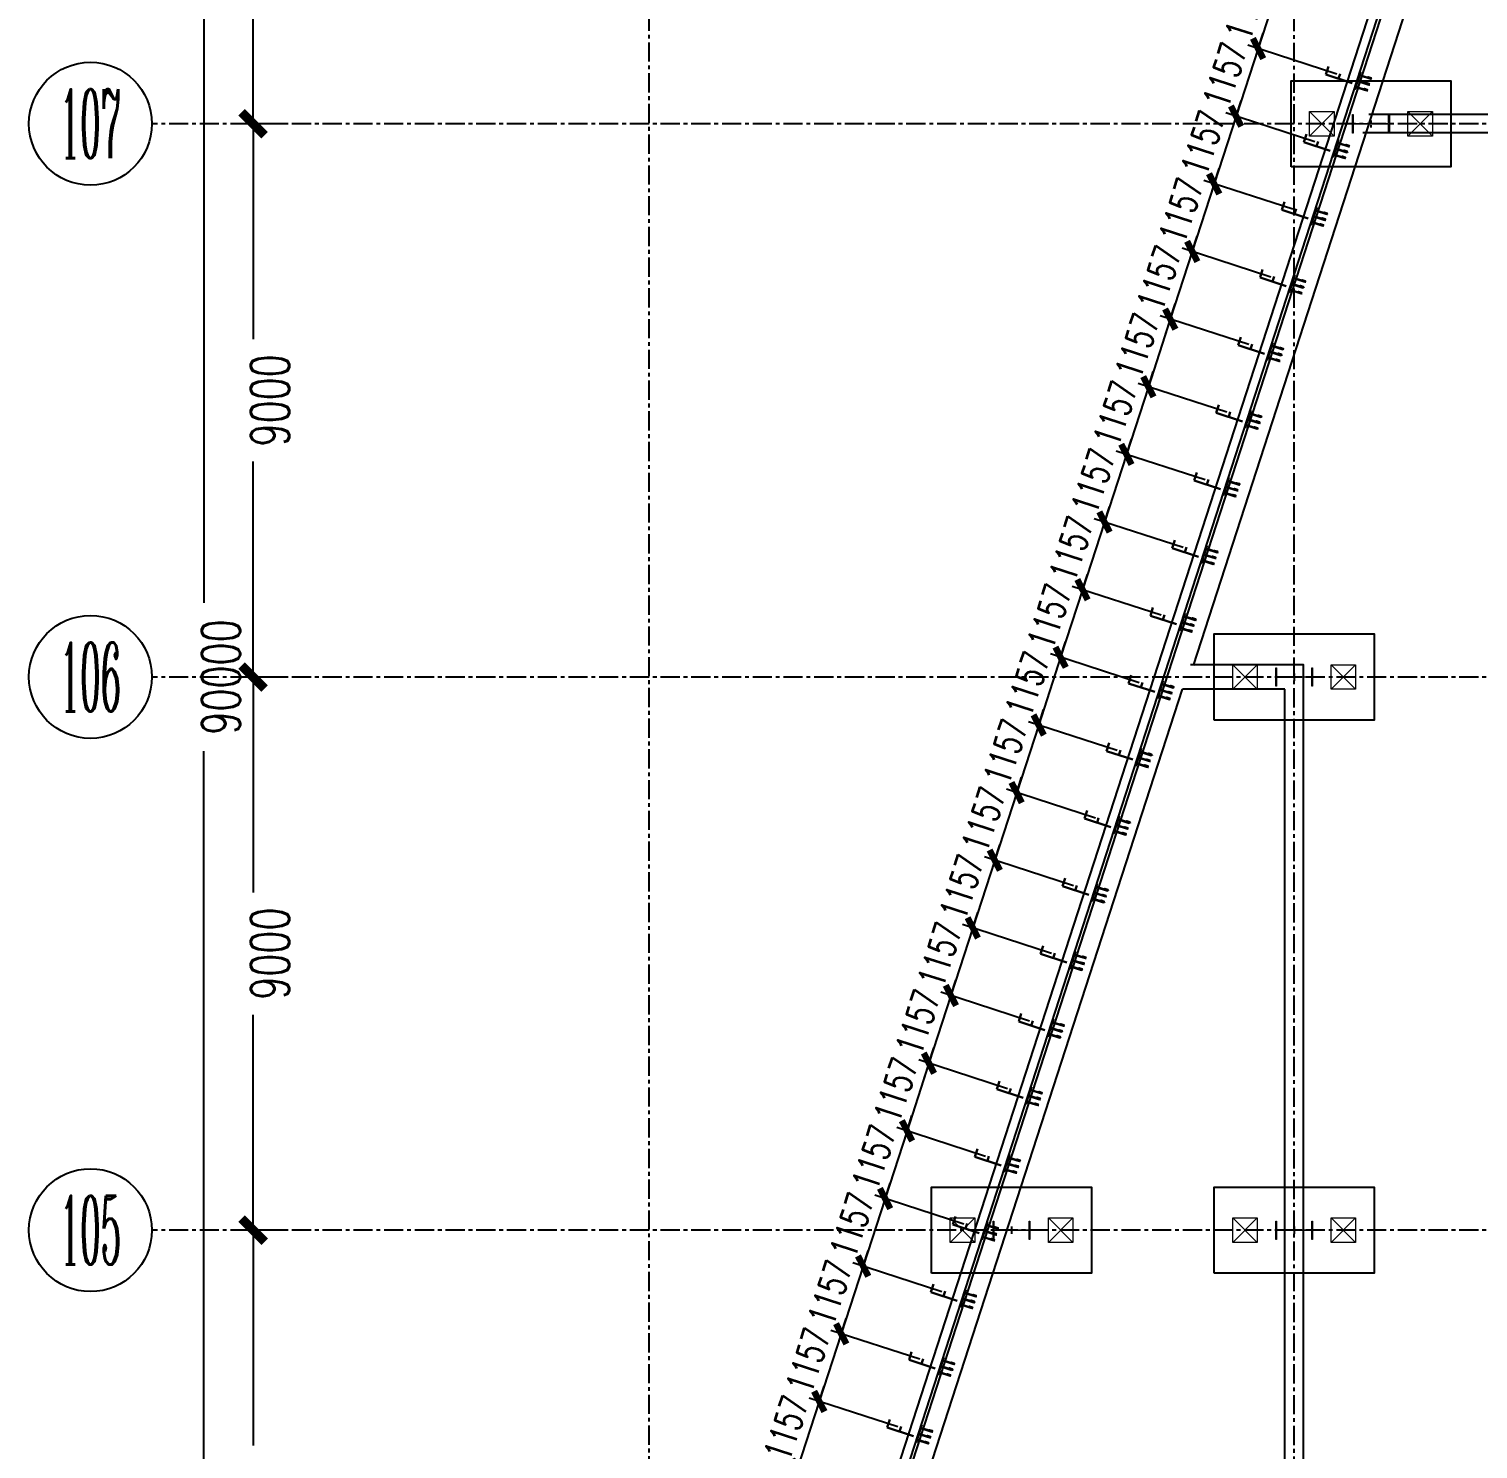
# Model space of a CAD drawing. Extents: x 782294 to 1727252, y -631030 to 17645.
# Drawn here: x 999505 to 1023090, y -213490 to -190389 of the extents above; entities that cross this region are included whole.
import ezdxf
from ezdxf.enums import TextEntityAlignment as Align

# ---------------------------------------------------------------- set-up
doc = ezdxf.new("R2010")
doc.units = 0
doc.linetypes.add('CENTER', pattern=[2, 1.25, -0.25, 0.25, -0.25])
doc.layers.get('Defpoints').update_dxf_attribs({"color": 210})
for name, color, linetype in [('!ZN1-填充-8', 8, 'Continuous'), ('!ZN3-铝板幕墙-3', 3, 'Continuous'), ('2钢材断面', 2, 'Continuous'), ('30预埋件', 30, 'Continuous'), ('3符号', 3, 'Continuous'), ('40钢材投影', 40, 'Continuous'), ('ALT_CEN-0-30', 1, 'CENTER'), ('DIM', 173, 'Continuous'), ('DOTE', 1, 'CENTER'), ('S-BKL', 4, 'Continuous'), ('S-DOTE1', 140, 'CENTER'), ('S-HATCH1-W', 252, 'Continuous'), ('结构轮廓线', 1, 'Continuous')]:
    doc.layers.add(name, color=color, linetype=linetype)
doc.layers.add('S-col', color=2, linetype='Continuous', lineweight=0)
doc.layers.add('S-zhuang', color=1, linetype='Continuous', lineweight=0)
doc.styles.add('_TCH_AXIS', font='COMPLEX', dxfattribs={"bigfont": 'GBCBIG'})
doc.styles.add('DHTEXT-1', font='romans.shx', dxfattribs={"width": 0.7, "bigfont": 'chinese.shx'})
doc.dimstyles.new('ZN175', dxfattribs={"dimscale": 175, "dimtxt": 2.5, "dimasz": 1.5, "dimexe": 1, "dimexo": 2, "dimgap": 0.9, "dimtad": 1, "dimdec": 0, "dimdsep": 46, "dimtxsty": 'DHTEXT-1', "dimblk": 'ARCHTICK', "dimcen": 2.5, "dimclrd": 173, "dimclre": 173, "dimclrt": 7, "dimazin": 2, "dimtfac": 1, "dimtdec": 0, "dimtix": 1, "dimtmove": 2, "dimatfit": 3, "dimfxl": 0, "dimtolj": 1, "dimtzin": 0, "dimarcsym": 0})
doc.dimstyles.new('ZN250', dxfattribs={"dimscale": 250, "dimtxt": 2.5, "dimasz": 1.5, "dimexe": 1, "dimexo": 2, "dimgap": 0.9, "dimtad": 1, "dimdec": 0, "dimdsep": 46, "dimtxsty": 'DHTEXT-1', "dimblk": 'ARCHTICK', "dimcen": 2.5, "dimclrd": 173, "dimclre": 173, "dimclrt": 7, "dimazin": 2, "dimtfac": 1, "dimtdec": 0, "dimtix": 1, "dimtmove": 2, "dimatfit": 3, "dimfxl": 0, "dimarcsym": 0})

# ---------------------------------------------------------------- blocks, each defined once
blk = doc.blocks.new('_ArchTick')
at = {"color": 0, "linetype": 'ByBlock', "const_width": 0.4}
blk.add_lwpolyline([(-0.5, -0.5), (0.5, 0.5)], dxfattribs=at)
blk = doc.blocks.new('*D1343')
at = {"layer": 'Defpoints', "color": 0, "ltscale": 2500, "transparency": 16777216}
for p in [(-5386, 36000), (-6444, 27000), (-5386, 27000)]:
    blk.add_point(p, dxfattribs=at)
at = {"layer": 'DIM', "color": 173, "linetype": 'ByBlock', "lineweight": -2, "ltscale": 2500, "transparency": 16777216}
for p, q in [((-5886, 36000), (-6694, 36000)), ((-6444, 36000), (-6444, 32496)), ((-6444, 27000), (-6444, 30504)), ((-5886, 27000), (-6694, 27000))]:
    blk.add_line(p, q, dxfattribs=at)
at = {"layer": 'DIM', "color": 173, "lineweight": -2, "ltscale": 2500, "transparency": 16777216, "xscale": 375, "yscale": 375, "zscale": 375}
for p, rotation in [((-6444, 36000), 90), ((-6444, 27000), 270)]:
    blk.add_blockref('_ArchTick', p, dxfattribs=dict(at, rotation=rotation))
at = {"layer": 'DIM', "color": 7, "ltscale": 2500, "transparency": 16777216, "insert": (-6169, 31500), "char_height": 625, "attachment_point": 5, "rotation": 90, "style": 'DHTEXT-1'}
blk.add_mtext('9000', dxfattribs=at)
blk = doc.blocks.new('*D1344')
at = {"layer": 'Defpoints', "color": 0, "ltscale": 2500, "transparency": 16777216}
for p in [(-5386, 45000), (-6444, 36000), (-5386, 36000)]:
    blk.add_point(p, dxfattribs=at)
at = {"layer": 'DIM', "color": 173, "linetype": 'ByBlock', "lineweight": -2, "ltscale": 2500, "transparency": 16777216}
for p, q in [((-5886, 45000), (-6694, 45000)), ((-6444, 45000), (-6444, 41496)), ((-6444, 36000), (-6444, 39504)), ((-5886, 36000), (-6694, 36000))]:
    blk.add_line(p, q, dxfattribs=at)
at = {"layer": 'DIM', "color": 173, "lineweight": -2, "ltscale": 2500, "transparency": 16777216, "xscale": 375, "yscale": 375, "zscale": 375}
for p, rotation in [((-6444, 45000), 90), ((-6444, 36000), 270)]:
    blk.add_blockref('_ArchTick', p, dxfattribs=dict(at, rotation=rotation))
at = {"layer": 'DIM', "color": 7, "ltscale": 2500, "transparency": 16777216, "insert": (-6169, 40500), "char_height": 625, "attachment_point": 5, "rotation": 90, "style": 'DHTEXT-1'}
blk.add_mtext('9000', dxfattribs=at)
blk = doc.blocks.new('*D1345')
at = {"layer": 'Defpoints', "color": 0, "ltscale": 2500, "transparency": 16777216}
for p in [(-5386, 54000), (-6444, 45000), (-5386, 45000)]:
    blk.add_point(p, dxfattribs=at)
at = {"layer": 'DIM', "color": 173, "linetype": 'ByBlock', "lineweight": -2, "ltscale": 2500, "transparency": 16777216}
for p, q in [((-5886, 54000), (-6694, 54000)), ((-6444, 54000), (-6444, 50496)), ((-6444, 45000), (-6444, 48504)), ((-5886, 45000), (-6694, 45000))]:
    blk.add_line(p, q, dxfattribs=at)
at = {"layer": 'DIM', "color": 173, "lineweight": -2, "ltscale": 2500, "transparency": 16777216, "xscale": 375, "yscale": 375, "zscale": 375}
for p, rotation in [((-6444, 54000), 90), ((-6444, 45000), 270)]:
    blk.add_blockref('_ArchTick', p, dxfattribs=dict(at, rotation=rotation))
at = {"layer": 'DIM', "color": 7, "ltscale": 2500, "transparency": 16777216, "insert": (-6169, 49500), "char_height": 625, "attachment_point": 5, "rotation": 90, "style": 'DHTEXT-1'}
blk.add_mtext('9000', dxfattribs=at)
blk = doc.blocks.new('*D1346')
at = {"layer": 'Defpoints', "color": 0, "ltscale": 2500, "transparency": 16777216}
for p in [(-5386, 63000), (-6444, 54000), (-5386, 54000)]:
    blk.add_point(p, dxfattribs=at)
at = {"layer": 'DIM', "color": 173, "linetype": 'ByBlock', "lineweight": -2, "ltscale": 2500, "transparency": 16777216}
for p, q in [((-5886, 63000), (-6694, 63000)), ((-6444, 63000), (-6444, 59496)), ((-6444, 54000), (-6444, 57504)), ((-5886, 54000), (-6694, 54000))]:
    blk.add_line(p, q, dxfattribs=at)
at = {"layer": 'DIM', "color": 173, "lineweight": -2, "ltscale": 2500, "transparency": 16777216, "xscale": 375, "yscale": 375, "zscale": 375}
for p, rotation in [((-6444, 63000), 90), ((-6444, 54000), 270)]:
    blk.add_blockref('_ArchTick', p, dxfattribs=dict(at, rotation=rotation))
at = {"layer": 'DIM', "color": 7, "ltscale": 2500, "transparency": 16777216, "insert": (-6169, 58500), "char_height": 625, "attachment_point": 5, "rotation": 90, "style": 'DHTEXT-1'}
blk.add_mtext('9000', dxfattribs=at)
blk = doc.blocks.new('*D1371')
at = {"layer": 'Defpoints', "color": 0, "ltscale": 2500, "transparency": 16777216}
for p in [(-5486, 90000), (-7244, 0), (-5486, 0)]:
    blk.add_point(p, dxfattribs=at)
at = {"layer": 'DIM', "color": 173, "linetype": 'ByBlock', "lineweight": -2, "ltscale": 2500, "transparency": 16777216}
for p, q in [((-5986, 90000), (-7494, 90000)), ((-7244, 90000), (-7244, 46204)), ((-7244, 0), (-7244, 43796)), ((-5986, 0), (-7494, 0))]:
    blk.add_line(p, q, dxfattribs=at)
at = {"layer": 'DIM', "color": 173, "lineweight": -2, "ltscale": 2500, "transparency": 16777216, "xscale": 375, "yscale": 375, "zscale": 375}
for p, rotation in [((-7244, 90000), 90), ((-7244, 0), 270)]:
    blk.add_blockref('_ArchTick', p, dxfattribs=dict(at, rotation=rotation))
at = {"layer": 'DIM', "color": 7, "ltscale": 2500, "transparency": 16777216, "insert": (-6969, 45000), "char_height": 625, "attachment_point": 5, "rotation": 90, "style": 'DHTEXT-1'}
blk.add_mtext('90000', dxfattribs=at)
blk = doc.blocks.new('卓越-轴号')
blk.add_circle((0, 0), 4)
at = {"color": 0, "style": '_TCH_AXIS', "width": 1.041667, "flags": 8}
blk.add_attdef('A', text='', height=4.48, dxfattribs=at).set_placement((-2, -2.24), (2, -2.24), align=Align.FIT)
blk = doc.blocks.new('234')
at = {"layer": '!ZN1-填充-8'}
h = blk.add_hatch(color=252, dxfattribs=at)
h.dxf.hatch_style = 1
h.paths.add_polyline_path([(-105, -10), (-113, -10), (-105, -18)])
h = blk.add_hatch(color=252, dxfattribs=at)
h.dxf.hatch_style = 1
h.paths.add_polyline_path([(-95, -18), (-105, -18), (-105, -10), (-95, -10)])
h = blk.add_hatch(color=252, dxfattribs=at)
h.dxf.hatch_style = 1
h.paths.add_polyline_path([(-95, -10), (-87, -10), (-95, -18)])
h = blk.add_hatch(color=252, dxfattribs=at)
h.dxf.hatch_style = 1
h.paths.add_polyline_path([(-5, -10), (-13, -10), (-5, -18)])
h = blk.add_hatch(color=252, dxfattribs=at)
h.dxf.hatch_style = 1
h.paths.add_polyline_path([(5, -18), (-5, -18), (-5, -10), (5, -10)])
h = blk.add_hatch(color=252, dxfattribs=at)
h.dxf.hatch_style = 1
h.paths.add_polyline_path([(5, -10), (13, -10), (5, -18)])
h = blk.add_hatch(color=252, dxfattribs=at)
h.dxf.hatch_style = 1
h.paths.add_polyline_path([(95, -10), (87, -10), (95, -18)])
h = blk.add_hatch(color=252, dxfattribs=at)
h.dxf.hatch_style = 1
h.paths.add_polyline_path([(105, -18), (95, -18), (95, -10), (105, -10)])
h = blk.add_hatch(color=252, dxfattribs=at)
h.dxf.hatch_style = 1
h.paths.add_polyline_path([(105, -10), (113, -10), (105, -18)])
at = {"layer": '2钢材断面'}
for p, q in [((-150, 0), (-150, -10)), ((150, 0), (-150, 0)), ((150, 0), (150, -10)), ((-94, -10), (-150, -10)), ((0, -10), (-94, -10)), ((106, -10), (0, -10)), ((150, -10), (106, -10))]:
    blk.add_line(p, q, dxfattribs=at)
at = {"layer": '40钢材投影'}
for p, q in [((-105, -18), (-113, -10)), ((-105, -10), (-105, -200)), ((-95, -200), (-105, -200)), ((-95, -10), (-95, -200)), ((-95, -18), (-87, -10)), ((-5, -18), (-13, -10)), ((-5, -10), (-5, -200)), ((5, -200), (-5, -200)), ((5, -10), (5, -200)), ((5, -18), (13, -10)), ((95, -18), (87, -10)), ((95, -10), (95, -200)), ((105, -200), (95, -200)), ((105, -10), (105, -200)), ((105, -18), (113, -10))]:
    blk.add_line(p, q, dxfattribs=at)
for points in [[(-95, -172), (-95, -150), (-85, -150), (-85, -200), (-95, -200), (-95, -184)], [(5, -172), (5, -150), (15, -150), (15, -200), (5, -200), (5, -184)], [(105, -172), (105, -150), (115, -150), (115, -200), (105, -200), (105, -184)]]:
    blk.add_lwpolyline(points, dxfattribs=at)
at = {"layer": 'ALT_CEN-0-30', "ltscale": 0.3}
for p, q in [((-100, 0), (-100, -215)), ((0, 0), (0, -215)), ((100, 0), (100, -215))]:
    blk.add_line(p, q, dxfattribs=at)
blk = doc.blocks.new('20250912155743')
at = {"layer": '40钢材投影', "color": 2, "ltscale": 500, "rotation": 72.02175323771911}
blk.add_blockref('234', (0, 0), dxfattribs=at)
at = {"layer": '30预埋件', "style": 'DHTEXT-1', "text_generation_flag": 6, "width": 0.55}
blk.add_attdef('B', (-95, -80), '', height=450, rotation=251.9335, dxfattribs=at)
blk = doc.blocks.new('20250913102435')
at = {"layer": '结构轮廓线', "ltscale": 500}
for p in [(11526, 54701), (11168, 53600), (10811, 52500), (10454, 51399), (10097, 50299), (9740, 49198), (9383, 48098), (9026, 46997), (8669, 45897), (8312, 44797), (7955, 43696), (7597, 42596), (7240, 41495), (6883, 40395), (6526, 39294), (6169, 38194), (5812, 37093), (5455, 35993), (5098, 34892), (4741, 33792), (4384, 32692)]:
    blk.add_blockref('20250912155743', p, dxfattribs=at).add_auto_attribs({'B': 'F'})
blk = doc.blocks.new('*D582')
at = {"layer": 'Defpoints', "color": 0, "ltscale": 1750, "transparency": 16777216}
for p in [(1021480, -190130), (1019510, -190707), (1021123, -191230)]:
    blk.add_point(p, dxfattribs=at)
at = {"layer": 'DIM', "color": 173, "linetype": 'ByBlock', "lineweight": -2, "ltscale": 1750, "transparency": 16777216}
for p, q in [((1019867, -189607), (1019948, -189357)), ((1019867, -189607), (1019510, -190707)), ((1021147, -190022), (1019700, -189552)), ((1020790, -191122), (1019343, -190653)), ((1019510, -190707), (1019428, -190957))]:
    blk.add_line(p, q, dxfattribs=at)
at = {"layer": 'DIM', "color": 173, "lineweight": -2, "ltscale": 1750, "transparency": 16777216, "xscale": 262.5, "yscale": 262.5, "zscale": 262.5}
for p, rotation in [((1019867, -189607), 252.0217532374742), ((1019510, -190707), 72.02175323747419)]:
    blk.add_blockref('_ArchTick', p, dxfattribs=dict(at, rotation=rotation))
at = {"layer": 'DIM', "color": 7, "ltscale": 1750, "transparency": 16777216, "insert": (1019330, -190041), "char_height": 437.5, "attachment_point": 5, "rotation": 72.0218, "style": 'DHTEXT-1'}
blk.add_mtext('\\A1;1157', dxfattribs=at)
blk = doc.blocks.new('*D583')
at = {"layer": 'Defpoints', "color": 0, "ltscale": 1750, "transparency": 16777216}
for p in [(1021123, -191230), (1019152, -191807), (1020766, -192331)]:
    blk.add_point(p, dxfattribs=at)
at = {"layer": 'DIM', "color": 173, "linetype": 'ByBlock', "lineweight": -2, "ltscale": 1750, "transparency": 16777216}
for p, q in [((1019510, -190707), (1019591, -190457)), ((1019510, -190707), (1019152, -191807)), ((1020790, -191122), (1019343, -190653)), ((1020433, -192223), (1018986, -191753)), ((1019152, -191807), (1019071, -192057))]:
    blk.add_line(p, q, dxfattribs=at)
at = {"layer": 'DIM', "color": 173, "lineweight": -2, "ltscale": 1750, "transparency": 16777216, "xscale": 262.5, "yscale": 262.5, "zscale": 262.5}
for p, rotation in [((1019510, -190707), 252.0217532374742), ((1019152, -191807), 72.02175323747419)]:
    blk.add_blockref('_ArchTick', p, dxfattribs=dict(at, rotation=rotation))
at = {"layer": 'DIM', "color": 7, "ltscale": 1750, "transparency": 16777216, "insert": (1018973, -191141), "char_height": 437.5, "attachment_point": 5, "rotation": 72.0218, "style": 'DHTEXT-1'}
blk.add_mtext('\\A1;1157', dxfattribs=at)
blk = doc.blocks.new('*D584')
at = {"layer": 'Defpoints', "color": 0, "ltscale": 1750, "transparency": 16777216}
for p in [(1020766, -192331), (1018795, -192908), (1020409, -193431)]:
    blk.add_point(p, dxfattribs=at)
at = {"layer": 'DIM', "color": 173, "linetype": 'ByBlock', "lineweight": -2, "ltscale": 1750, "transparency": 16777216}
for p, q in [((1019152, -191807), (1019233, -191558)), ((1019152, -191807), (1018795, -192908)), ((1020433, -192223), (1018986, -191753)), ((1020076, -193323), (1018629, -192854)), ((1018795, -192908), (1018714, -193158))]:
    blk.add_line(p, q, dxfattribs=at)
at = {"layer": 'DIM', "color": 173, "lineweight": -2, "ltscale": 1750, "transparency": 16777216, "xscale": 262.5, "yscale": 262.5, "zscale": 262.5}
for p, rotation in [((1019152, -191807), 252.0217532374742), ((1018795, -192908), 72.02175323747419)]:
    blk.add_blockref('_ArchTick', p, dxfattribs=dict(at, rotation=rotation))
at = {"layer": 'DIM', "color": 7, "ltscale": 1750, "transparency": 16777216, "insert": (1018616, -192242), "char_height": 437.5, "attachment_point": 5, "rotation": 72.0218, "style": 'DHTEXT-1'}
blk.add_mtext('\\A1;1157', dxfattribs=at)
blk = doc.blocks.new('*D585')
at = {"layer": 'Defpoints', "color": 0, "ltscale": 1750, "transparency": 16777216}
for p in [(1020409, -193431), (1018438, -194008), (1020052, -194532)]:
    blk.add_point(p, dxfattribs=at)
at = {"layer": 'DIM', "color": 173, "linetype": 'ByBlock', "lineweight": -2, "ltscale": 1750, "transparency": 16777216}
for p, q in [((1018795, -192908), (1018876, -192658)), ((1018795, -192908), (1018438, -194008)), ((1020076, -193323), (1018629, -192854)), ((1019719, -194424), (1018272, -193954)), ((1018438, -194008), (1018357, -194258))]:
    blk.add_line(p, q, dxfattribs=at)
at = {"layer": 'DIM', "color": 173, "lineweight": -2, "ltscale": 1750, "transparency": 16777216, "xscale": 262.5, "yscale": 262.5, "zscale": 262.5}
for p, rotation in [((1018795, -192908), 252.0217532374742), ((1018438, -194008), 72.02175323747419)]:
    blk.add_blockref('_ArchTick', p, dxfattribs=dict(at, rotation=rotation))
at = {"layer": 'DIM', "color": 7, "ltscale": 1750, "transparency": 16777216, "insert": (1018259, -193342), "char_height": 437.5, "attachment_point": 5, "rotation": 72.0218, "style": 'DHTEXT-1'}
blk.add_mtext('\\A1;1157', dxfattribs=at)
blk = doc.blocks.new('*D586')
at = {"layer": 'Defpoints', "color": 0, "ltscale": 1750, "transparency": 16777216}
for p in [(1020052, -194532), (1018081, -195109), (1019694, -195632)]:
    blk.add_point(p, dxfattribs=at)
at = {"layer": 'DIM', "color": 173, "linetype": 'ByBlock', "lineweight": -2, "ltscale": 1750, "transparency": 16777216}
for p, q in [((1018438, -194008), (1018519, -193759)), ((1018438, -194008), (1018081, -195109)), ((1019719, -194424), (1018272, -193954)), ((1019362, -195524), (1017915, -195055)), ((1018081, -195109), (1018000, -195358))]:
    blk.add_line(p, q, dxfattribs=at)
at = {"layer": 'DIM', "color": 173, "lineweight": -2, "ltscale": 1750, "transparency": 16777216, "xscale": 262.5, "yscale": 262.5, "zscale": 262.5}
for p, rotation in [((1018438, -194008), 252.0217532374742), ((1018081, -195109), 72.02175323747419)]:
    blk.add_blockref('_ArchTick', p, dxfattribs=dict(at, rotation=rotation))
at = {"layer": 'DIM', "color": 7, "ltscale": 1750, "transparency": 16777216, "insert": (1017902, -194442), "char_height": 437.5, "attachment_point": 5, "rotation": 72.0218, "style": 'DHTEXT-1'}
blk.add_mtext('\\A1;1157', dxfattribs=at)
blk = doc.blocks.new('*D587')
at = {"layer": 'Defpoints', "color": 0, "ltscale": 1750, "transparency": 16777216}
for p in [(1019694, -195632), (1017724, -196209), (1019337, -196733)]:
    blk.add_point(p, dxfattribs=at)
at = {"layer": 'DIM', "color": 173, "linetype": 'ByBlock', "lineweight": -2, "ltscale": 1750, "transparency": 16777216}
for p, q in [((1018081, -195109), (1018162, -194859)), ((1018081, -195109), (1017724, -196209)), ((1019362, -195524), (1017915, -195055)), ((1019004, -196625), (1017558, -196155)), ((1017724, -196209), (1017643, -196459))]:
    blk.add_line(p, q, dxfattribs=at)
at = {"layer": 'DIM', "color": 173, "lineweight": -2, "ltscale": 1750, "transparency": 16777216, "xscale": 262.5, "yscale": 262.5, "zscale": 262.5}
for p, rotation in [((1018081, -195109), 252.0217532374742), ((1017724, -196209), 72.02175323747419)]:
    blk.add_blockref('_ArchTick', p, dxfattribs=dict(at, rotation=rotation))
at = {"layer": 'DIM', "color": 7, "ltscale": 1750, "transparency": 16777216, "insert": (1017545, -195543), "char_height": 437.5, "attachment_point": 5, "rotation": 72.0218, "style": 'DHTEXT-1'}
blk.add_mtext('\\A1;1157', dxfattribs=at)
blk = doc.blocks.new('*D588')
at = {"layer": 'Defpoints', "color": 0, "ltscale": 1750, "transparency": 16777216}
for p in [(1019337, -196733), (1017367, -197310), (1018980, -197833)]:
    blk.add_point(p, dxfattribs=at)
at = {"layer": 'DIM', "color": 173, "linetype": 'ByBlock', "lineweight": -2, "ltscale": 1750, "transparency": 16777216}
for p, q in [((1017724, -196209), (1017805, -195960)), ((1017724, -196209), (1017367, -197310)), ((1019004, -196625), (1017558, -196155)), ((1018647, -197725), (1017200, -197256)), ((1017367, -197310), (1017286, -197559))]:
    blk.add_line(p, q, dxfattribs=at)
at = {"layer": 'DIM', "color": 173, "lineweight": -2, "ltscale": 1750, "transparency": 16777216, "xscale": 262.5, "yscale": 262.5, "zscale": 262.5}
for p, rotation in [((1017724, -196209), 252.0217532374742), ((1017367, -197310), 72.02175323747419)]:
    blk.add_blockref('_ArchTick', p, dxfattribs=dict(at, rotation=rotation))
at = {"layer": 'DIM', "color": 7, "ltscale": 1750, "transparency": 16777216, "insert": (1017188, -196643), "char_height": 437.5, "attachment_point": 5, "rotation": 72.0218, "style": 'DHTEXT-1'}
blk.add_mtext('\\A1;1157', dxfattribs=at)
blk = doc.blocks.new('*D589')
at = {"layer": 'Defpoints', "color": 0, "ltscale": 1750, "transparency": 16777216}
for p in [(1018980, -197833), (1017010, -198410), (1018623, -198934)]:
    blk.add_point(p, dxfattribs=at)
at = {"layer": 'DIM', "color": 173, "linetype": 'ByBlock', "lineweight": -2, "ltscale": 1750, "transparency": 16777216}
for p, q in [((1017367, -197310), (1017448, -197060)), ((1017367, -197310), (1017010, -198410)), ((1018647, -197725), (1017200, -197256)), ((1018290, -198826), (1016843, -198356)), ((1017010, -198410), (1016929, -198660))]:
    blk.add_line(p, q, dxfattribs=at)
at = {"layer": 'DIM', "color": 173, "lineweight": -2, "ltscale": 1750, "transparency": 16777216, "xscale": 262.5, "yscale": 262.5, "zscale": 262.5}
for p, rotation in [((1017367, -197310), 252.0217532374742), ((1017010, -198410), 72.02175323747419)]:
    blk.add_blockref('_ArchTick', p, dxfattribs=dict(at, rotation=rotation))
at = {"layer": 'DIM', "color": 7, "ltscale": 1750, "transparency": 16777216, "insert": (1016830, -197744), "char_height": 437.5, "attachment_point": 5, "rotation": 72.0218, "style": 'DHTEXT-1'}
blk.add_mtext('\\A1;1157', dxfattribs=at)
blk = doc.blocks.new('*D590')
at = {"layer": 'Defpoints', "color": 0, "ltscale": 1750, "transparency": 16777216}
for p in [(1018623, -198934), (1016653, -199511), (1018266, -200034)]:
    blk.add_point(p, dxfattribs=at)
at = {"layer": 'DIM', "color": 173, "linetype": 'ByBlock', "lineweight": -2, "ltscale": 1750, "transparency": 16777216}
for p, q in [((1017010, -198410), (1017091, -198161)), ((1017010, -198410), (1016653, -199511)), ((1018290, -198826), (1016843, -198356)), ((1017933, -199926), (1016486, -199457)), ((1016653, -199511), (1016572, -199760))]:
    blk.add_line(p, q, dxfattribs=at)
at = {"layer": 'DIM', "color": 173, "lineweight": -2, "ltscale": 1750, "transparency": 16777216, "xscale": 262.5, "yscale": 262.5, "zscale": 262.5}
for p, rotation in [((1017010, -198410), 252.0217532374742), ((1016653, -199511), 72.02175323747419)]:
    blk.add_blockref('_ArchTick', p, dxfattribs=dict(at, rotation=rotation))
at = {"layer": 'DIM', "color": 7, "ltscale": 1750, "transparency": 16777216, "insert": (1016473, -198844), "char_height": 437.5, "attachment_point": 5, "rotation": 72.0218, "style": 'DHTEXT-1'}
blk.add_mtext('\\A1;1157', dxfattribs=at)
blk = doc.blocks.new('*D591')
at = {"layer": 'Defpoints', "color": 0, "ltscale": 1750, "transparency": 16777216}
for p in [(1018266, -200034), (1016296, -200611), (1017909, -201135)]:
    blk.add_point(p, dxfattribs=at)
at = {"layer": 'DIM', "color": 173, "linetype": 'ByBlock', "lineweight": -2, "ltscale": 1750, "transparency": 16777216}
for p, q in [((1016653, -199511), (1016734, -199261)), ((1016653, -199511), (1016296, -200611)), ((1017933, -199926), (1016486, -199457)), ((1017576, -201027), (1016129, -200557)), ((1016296, -200611), (1016215, -200861))]:
    blk.add_line(p, q, dxfattribs=at)
at = {"layer": 'DIM', "color": 173, "lineweight": -2, "ltscale": 1750, "transparency": 16777216, "xscale": 262.5, "yscale": 262.5, "zscale": 262.5}
for p, rotation in [((1016653, -199511), 252.0217532374742), ((1016296, -200611), 72.02175323747419)]:
    blk.add_blockref('_ArchTick', p, dxfattribs=dict(at, rotation=rotation))
at = {"layer": 'DIM', "color": 7, "ltscale": 1750, "transparency": 16777216, "insert": (1016116, -199945), "char_height": 437.5, "attachment_point": 5, "rotation": 72.0218, "style": 'DHTEXT-1'}
blk.add_mtext('\\A1;1157', dxfattribs=at)
blk = doc.blocks.new('*D592')
at = {"layer": 'Defpoints', "color": 0, "ltscale": 1750, "transparency": 16777216}
for p in [(1017909, -201135), (1015939, -201712), (1017552, -202235)]:
    blk.add_point(p, dxfattribs=at)
at = {"layer": 'DIM', "color": 173, "linetype": 'ByBlock', "lineweight": -2, "ltscale": 1750, "transparency": 16777216}
for p, q in [((1016296, -200611), (1016377, -200361)), ((1016296, -200611), (1015939, -201712)), ((1017576, -201027), (1016129, -200557)), ((1017219, -202127), (1015772, -201658)), ((1015939, -201712), (1015858, -201961))]:
    blk.add_line(p, q, dxfattribs=at)
at = {"layer": 'DIM', "color": 173, "lineweight": -2, "ltscale": 1750, "transparency": 16777216, "xscale": 262.5, "yscale": 262.5, "zscale": 262.5}
for p, rotation in [((1016296, -200611), 252.0217532374742), ((1015939, -201712), 72.02175323747419)]:
    blk.add_blockref('_ArchTick', p, dxfattribs=dict(at, rotation=rotation))
at = {"layer": 'DIM', "color": 7, "ltscale": 1750, "transparency": 16777216, "insert": (1015759, -201045), "char_height": 437.5, "attachment_point": 5, "rotation": 72.0218, "style": 'DHTEXT-1'}
blk.add_mtext('\\A1;1157', dxfattribs=at)
blk = doc.blocks.new('*D593')
at = {"layer": 'Defpoints', "color": 0, "ltscale": 1750, "transparency": 16777216}
for p in [(1017552, -202235), (1015581, -202812), (1017195, -203336)]:
    blk.add_point(p, dxfattribs=at)
at = {"layer": 'DIM', "color": 173, "linetype": 'ByBlock', "lineweight": -2, "ltscale": 1750, "transparency": 16777216}
for p, q in [((1015939, -201712), (1016020, -201462)), ((1015939, -201712), (1015581, -202812)), ((1017219, -202127), (1015772, -201658)), ((1016862, -203228), (1015415, -202758)), ((1015581, -202812), (1015500, -203062))]:
    blk.add_line(p, q, dxfattribs=at)
at = {"layer": 'DIM', "color": 173, "lineweight": -2, "ltscale": 1750, "transparency": 16777216, "xscale": 262.5, "yscale": 262.5, "zscale": 262.5}
for p, rotation in [((1015939, -201712), 252.0217532374742), ((1015581, -202812), 72.02175323747419)]:
    blk.add_blockref('_ArchTick', p, dxfattribs=dict(at, rotation=rotation))
at = {"layer": 'DIM', "color": 7, "ltscale": 1750, "transparency": 16777216, "insert": (1015402, -202146), "char_height": 437.5, "attachment_point": 5, "rotation": 72.0218, "style": 'DHTEXT-1'}
blk.add_mtext('\\A1;1157', dxfattribs=at)
blk = doc.blocks.new('*D594')
at = {"layer": 'Defpoints', "color": 0, "ltscale": 1750, "transparency": 16777216}
for p in [(1017195, -203336), (1015224, -203912), (1016838, -204436)]:
    blk.add_point(p, dxfattribs=at)
at = {"layer": 'DIM', "color": 173, "linetype": 'ByBlock', "lineweight": -2, "ltscale": 1750, "transparency": 16777216}
for p, q in [((1015581, -202812), (1015662, -202562)), ((1015581, -202812), (1015224, -203912)), ((1016862, -203228), (1015415, -202758)), ((1016505, -204328), (1015058, -203858)), ((1015224, -203912), (1015143, -204162))]:
    blk.add_line(p, q, dxfattribs=at)
at = {"layer": 'DIM', "color": 173, "lineweight": -2, "ltscale": 1750, "transparency": 16777216, "xscale": 262.5, "yscale": 262.5, "zscale": 262.5}
for p, rotation in [((1015581, -202812), 252.0217532374742), ((1015224, -203912), 72.02175323747419)]:
    blk.add_blockref('_ArchTick', p, dxfattribs=dict(at, rotation=rotation))
at = {"layer": 'DIM', "color": 7, "ltscale": 1750, "transparency": 16777216, "insert": (1015045, -203246), "char_height": 437.5, "attachment_point": 5, "rotation": 72.0218, "style": 'DHTEXT-1'}
blk.add_mtext('\\A1;1157', dxfattribs=at)
blk = doc.blocks.new('*D595')
at = {"layer": 'Defpoints', "color": 0, "ltscale": 1750, "transparency": 16777216}
for p in [(1016838, -204436), (1014867, -205013), (1016481, -205536)]:
    blk.add_point(p, dxfattribs=at)
at = {"layer": 'DIM', "color": 173, "linetype": 'ByBlock', "lineweight": -2, "ltscale": 1750, "transparency": 16777216}
for p, q in [((1015224, -203912), (1015305, -203663)), ((1015224, -203912), (1014867, -205013)), ((1016505, -204328), (1015058, -203858)), ((1016148, -205428), (1014701, -204959)), ((1014867, -205013), (1014786, -205263))]:
    blk.add_line(p, q, dxfattribs=at)
at = {"layer": 'DIM', "color": 173, "lineweight": -2, "ltscale": 1750, "transparency": 16777216, "xscale": 262.5, "yscale": 262.5, "zscale": 262.5}
for p, rotation in [((1015224, -203912), 252.0217532374742), ((1014867, -205013), 72.02175323747419)]:
    blk.add_blockref('_ArchTick', p, dxfattribs=dict(at, rotation=rotation))
at = {"layer": 'DIM', "color": 7, "ltscale": 1750, "transparency": 16777216, "insert": (1014688, -204347), "char_height": 437.5, "attachment_point": 5, "rotation": 72.0218, "style": 'DHTEXT-1'}
blk.add_mtext('\\A1;1157', dxfattribs=at)
blk = doc.blocks.new('*D596')
at = {"layer": 'Defpoints', "color": 0, "ltscale": 1750, "transparency": 16777216}
for p in [(1016481, -205536), (1014510, -206113), (1016123, -206637)]:
    blk.add_point(p, dxfattribs=at)
at = {"layer": 'DIM', "color": 173, "linetype": 'ByBlock', "lineweight": -2, "ltscale": 1750, "transparency": 16777216}
for p, q in [((1014867, -205013), (1014948, -204763)), ((1014867, -205013), (1014510, -206113)), ((1016148, -205428), (1014701, -204959)), ((1015791, -206529), (1014344, -206059)), ((1014510, -206113), (1014429, -206363))]:
    blk.add_line(p, q, dxfattribs=at)
at = {"layer": 'DIM', "color": 173, "lineweight": -2, "ltscale": 1750, "transparency": 16777216, "xscale": 262.5, "yscale": 262.5, "zscale": 262.5}
for p, rotation in [((1014867, -205013), 252.0217532374742), ((1014510, -206113), 72.02175323747419)]:
    blk.add_blockref('_ArchTick', p, dxfattribs=dict(at, rotation=rotation))
at = {"layer": 'DIM', "color": 7, "ltscale": 1750, "transparency": 16777216, "insert": (1014331, -205447), "char_height": 437.5, "attachment_point": 5, "rotation": 72.0218, "style": 'DHTEXT-1'}
blk.add_mtext('\\A1;1157', dxfattribs=at)
blk = doc.blocks.new('*D597')
at = {"layer": 'Defpoints', "color": 0, "ltscale": 1750, "transparency": 16777216}
for p in [(1016123, -206637), (1014153, -207214), (1015766, -207737)]:
    blk.add_point(p, dxfattribs=at)
at = {"layer": 'DIM', "color": 173, "linetype": 'ByBlock', "lineweight": -2, "ltscale": 1750, "transparency": 16777216}
for p, q in [((1014510, -206113), (1014591, -205864)), ((1014510, -206113), (1014153, -207214)), ((1015791, -206529), (1014344, -206059)), ((1015433, -207629), (1013987, -207160)), ((1014153, -207214), (1014072, -207464))]:
    blk.add_line(p, q, dxfattribs=at)
at = {"layer": 'DIM', "color": 173, "lineweight": -2, "ltscale": 1750, "transparency": 16777216, "xscale": 262.5, "yscale": 262.5, "zscale": 262.5}
for p, rotation in [((1014510, -206113), 252.0217532374742), ((1014153, -207214), 72.02175323747419)]:
    blk.add_blockref('_ArchTick', p, dxfattribs=dict(at, rotation=rotation))
at = {"layer": 'DIM', "color": 7, "ltscale": 1750, "transparency": 16777216, "insert": (1013974, -206547), "char_height": 437.5, "attachment_point": 5, "rotation": 72.0218, "style": 'DHTEXT-1'}
blk.add_mtext('\\A1;1157', dxfattribs=at)
blk = doc.blocks.new('*D598')
at = {"layer": 'Defpoints', "color": 0, "ltscale": 1750, "transparency": 16777216}
for p in [(1015766, -207737), (1013796, -208314), (1015409, -208838)]:
    blk.add_point(p, dxfattribs=at)
at = {"layer": 'DIM', "color": 173, "linetype": 'ByBlock', "lineweight": -2, "ltscale": 1750, "transparency": 16777216}
for p, q in [((1014153, -207214), (1014234, -206964)), ((1014153, -207214), (1013796, -208314)), ((1015433, -207629), (1013987, -207160)), ((1015076, -208730), (1013629, -208260)), ((1013796, -208314), (1013715, -208564))]:
    blk.add_line(p, q, dxfattribs=at)
at = {"layer": 'DIM', "color": 173, "lineweight": -2, "ltscale": 1750, "transparency": 16777216, "xscale": 262.5, "yscale": 262.5, "zscale": 262.5}
for p, rotation in [((1014153, -207214), 252.0217532374742), ((1013796, -208314), 72.02175323747419)]:
    blk.add_blockref('_ArchTick', p, dxfattribs=dict(at, rotation=rotation))
at = {"layer": 'DIM', "color": 7, "ltscale": 1750, "transparency": 16777216, "insert": (1013617, -207648), "char_height": 437.5, "attachment_point": 5, "rotation": 72.0218, "style": 'DHTEXT-1'}
blk.add_mtext('\\A1;1157', dxfattribs=at)
blk = doc.blocks.new('*D599')
at = {"layer": 'Defpoints', "color": 0, "ltscale": 1750, "transparency": 16777216}
for p in [(1015409, -208838), (1013439, -209415), (1015052, -209938)]:
    blk.add_point(p, dxfattribs=at)
at = {"layer": 'DIM', "color": 173, "linetype": 'ByBlock', "lineweight": -2, "ltscale": 1750, "transparency": 16777216}
for p, q in [((1013796, -208314), (1013877, -208065)), ((1013796, -208314), (1013439, -209415)), ((1015076, -208730), (1013629, -208260)), ((1014719, -209830), (1013272, -209361)), ((1013439, -209415), (1013358, -209664))]:
    blk.add_line(p, q, dxfattribs=at)
at = {"layer": 'DIM', "color": 173, "lineweight": -2, "ltscale": 1750, "transparency": 16777216, "xscale": 262.5, "yscale": 262.5, "zscale": 262.5}
for p, rotation in [((1013796, -208314), 252.0217532374742), ((1013439, -209415), 72.02175323747419)]:
    blk.add_blockref('_ArchTick', p, dxfattribs=dict(at, rotation=rotation))
at = {"layer": 'DIM', "color": 7, "ltscale": 1750, "transparency": 16777216, "insert": (1013260, -208748), "char_height": 437.5, "attachment_point": 5, "rotation": 72.0218, "style": 'DHTEXT-1'}
blk.add_mtext('\\A1;1157', dxfattribs=at)
blk = doc.blocks.new('*D600')
at = {"layer": 'Defpoints', "color": 0, "ltscale": 1750, "transparency": 16777216}
for p in [(1015052, -209938), (1013082, -210515), (1014695, -211039)]:
    blk.add_point(p, dxfattribs=at)
at = {"layer": 'DIM', "color": 173, "linetype": 'ByBlock', "lineweight": -2, "ltscale": 1750, "transparency": 16777216}
for p, q in [((1013439, -209415), (1013520, -209165)), ((1013439, -209415), (1013082, -210515)), ((1014719, -209830), (1013272, -209361)), ((1014362, -210931), (1012915, -210461)), ((1013082, -210515), (1013001, -210765))]:
    blk.add_line(p, q, dxfattribs=at)
at = {"layer": 'DIM', "color": 173, "lineweight": -2, "ltscale": 1750, "transparency": 16777216, "xscale": 262.5, "yscale": 262.5, "zscale": 262.5}
for p, rotation in [((1013439, -209415), 252.0217532374742), ((1013082, -210515), 72.02175323747419)]:
    blk.add_blockref('_ArchTick', p, dxfattribs=dict(at, rotation=rotation))
at = {"layer": 'DIM', "color": 7, "ltscale": 1750, "transparency": 16777216, "insert": (1012902, -209849), "char_height": 437.5, "attachment_point": 5, "rotation": 72.0218, "style": 'DHTEXT-1'}
blk.add_mtext('\\A1;1157', dxfattribs=at)
blk = doc.blocks.new('*D601')
at = {"layer": 'Defpoints', "color": 0, "ltscale": 1750, "transparency": 16777216}
for p in [(1014695, -211039), (1012725, -211616), (1014338, -212139)]:
    blk.add_point(p, dxfattribs=at)
at = {"layer": 'DIM', "color": 173, "linetype": 'ByBlock', "lineweight": -2, "ltscale": 1750, "transparency": 16777216}
for p, q in [((1013082, -210515), (1013163, -210266)), ((1013082, -210515), (1012725, -211616)), ((1014362, -210931), (1012915, -210461)), ((1014005, -212031), (1012558, -211562)), ((1012725, -211616), (1012644, -211865))]:
    blk.add_line(p, q, dxfattribs=at)
at = {"layer": 'DIM', "color": 173, "lineweight": -2, "ltscale": 1750, "transparency": 16777216, "xscale": 262.5, "yscale": 262.5, "zscale": 262.5}
for p, rotation in [((1013082, -210515), 252.0217532374742), ((1012725, -211616), 72.02175323747419)]:
    blk.add_blockref('_ArchTick', p, dxfattribs=dict(at, rotation=rotation))
at = {"layer": 'DIM', "color": 7, "ltscale": 1750, "transparency": 16777216, "insert": (1012545, -210949), "char_height": 437.5, "attachment_point": 5, "rotation": 72.0218, "style": 'DHTEXT-1'}
blk.add_mtext('\\A1;1157', dxfattribs=at)
blk = doc.blocks.new('*D602')
at = {"layer": 'Defpoints', "color": 0, "ltscale": 1750, "transparency": 16777216}
for p in [(1014338, -212139), (1012368, -212716), (1013981, -213240)]:
    blk.add_point(p, dxfattribs=at)
at = {"layer": 'DIM', "color": 173, "linetype": 'ByBlock', "lineweight": -2, "ltscale": 1750, "transparency": 16777216}
for p, q in [((1012725, -211616), (1012806, -211366)), ((1012725, -211616), (1012368, -212716)), ((1014005, -212031), (1012558, -211562)), ((1013648, -213132), (1012201, -212662)), ((1012368, -212716), (1012287, -212966))]:
    blk.add_line(p, q, dxfattribs=at)
at = {"layer": 'DIM', "color": 173, "lineweight": -2, "ltscale": 1750, "transparency": 16777216, "xscale": 262.5, "yscale": 262.5, "zscale": 262.5}
for p, rotation in [((1012725, -211616), 252.0217532374742), ((1012368, -212716), 72.02175323747419)]:
    blk.add_blockref('_ArchTick', p, dxfattribs=dict(at, rotation=rotation))
at = {"layer": 'DIM', "color": 7, "ltscale": 1750, "transparency": 16777216, "insert": (1012188, -212050), "char_height": 437.5, "attachment_point": 5, "rotation": 72.0218, "style": 'DHTEXT-1'}
blk.add_mtext('\\A1;1157', dxfattribs=at)
blk = doc.blocks.new('*D603')
at = {"layer": 'Defpoints', "color": 0, "ltscale": 1750, "transparency": 16777216}
for p in [(1013981, -213240), (1012010, -213817), (1013624, -214340)]:
    blk.add_point(p, dxfattribs=at)
at = {"layer": 'DIM', "color": 173, "linetype": 'ByBlock', "lineweight": -2, "ltscale": 1750, "transparency": 16777216}
for p, q in [((1012368, -212716), (1012449, -212466)), ((1012368, -212716), (1012010, -213817)), ((1013648, -213132), (1012201, -212662)), ((1013291, -214232), (1011844, -213763)), ((1012010, -213817), (1011929, -214066))]:
    blk.add_line(p, q, dxfattribs=at)
at = {"layer": 'DIM', "color": 173, "lineweight": -2, "ltscale": 1750, "transparency": 16777216, "xscale": 262.5, "yscale": 262.5, "zscale": 262.5}
for p, rotation in [((1012368, -212716), 252.0217532374742), ((1012010, -213817), 72.02175323747419)]:
    blk.add_blockref('_ArchTick', p, dxfattribs=dict(at, rotation=rotation))
at = {"layer": 'DIM', "color": 7, "ltscale": 1750, "transparency": 16777216, "insert": (1011831, -213150), "char_height": 437.5, "attachment_point": 5, "rotation": 72.0218, "style": 'DHTEXT-1'}
blk.add_mtext('\\A1;1157', dxfattribs=at)
blk = doc.blocks.new('20250922145040')
at = {"layer": 'S-col'}
blk.add_lwpolyline([(-0.375, -0.188), (-0.375, 0.187), (-0.36, 0.187), (-0.36, 0.005), (0.36, 0.005), (0.36, 0.187), (0.375, 0.187), (0.375, -0.188), (0.36, -0.188), (0.36, -0.005), (-0.36, -0.005), (-0.36, -0.188)], close=True, dxfattribs=at)
blk = doc.blocks.new('S-ZHUANG-400')
at = {"layer": 'S-zhuang'}
for p, q in [((200, -200), (-200, 200)), ((-200, -200), (200, 200))]:
    blk.add_line(p, q, dxfattribs=at)
blk.add_lwpolyline([(-200, 200), (200, 200), (200, -200), (-200, -200)], close=True, dxfattribs=at)
blk = doc.blocks.new('CT2')
at = {"layer": 'S-DOTE1', "ltscale": 0.25}
for p, q in [((-193565, -187166), (-193685, -187166)), ((-193625, -187226), (-193625, -187106))]:
    blk.add_line(p, q, dxfattribs=at)
at = {"layer": 'S-HATCH1-W'}
blk.add_lwpolyline([(-194325, -185866), (-192925, -185866), (-192925, -188466), (-194325, -188466)], close=True, dxfattribs=at)
at = {"layer": 'S-zhuang'}
for p in [(-193625, -186366), (-193625, -187966)]:
    blk.add_blockref('S-ZHUANG-400', p, dxfattribs=at)
blk = doc.blocks.new('A$Cda0970a6')
at = {"layer": 'S-BKL'}
for p, q in [((22953, 90402), (-392, 18461)), ((8859, 45185), (23369, 89900)), ((26850, 53850), (11618, 53850)), ((10350, 44800), (8682, 44800)), ((10350, 0), (10350, 44800))]:
    blk.add_line(p, q, dxfattribs=at)
for points in [[(26850, 54150), (11716, 54150)], [(10650, 0), (10650, 45200), (8811, 45200)], [(150, 0), (150, 18508), (8682, 44800)]]:
    blk.add_lwpolyline(points, dxfattribs=at)
at = {"layer": 'S-col', "xscale": 800.0000000000005, "yscale": 800.0000000000005, "zscale": 800.0000000000005}
for p in [(11750, 54000), (10500, 45000), (5900, 36000), (10500, 36000)]:
    blk.add_blockref('20250922145040', p, dxfattribs=at)
at = {"layer": 'S-zhuang', "rotation": 90}
for p in [(-175416, 247625), (-176666, 238625), (-181266, 229625), (-176666, 229625)]:
    blk.add_blockref('CT2', p, dxfattribs=at)
blk = doc.blocks.new('20250901082728')
at = {"layer": 'DOTE', "ltscale": 250}
for p, q in [((0, -5988.9), (0, 99667.3)), ((10500, -5994), (10500, 99662.3)), ((109500, 54000), (-8092.2, 54000)), ((109500, 45000), (-8092.2, 45000)), ((109500, 36000), (-8092.2, 36000))]:
    blk.add_line(p, q, dxfattribs=at)
at = {"layer": 'DOTE', "linetype": 'ByBlock'}
blk.add_lwpolyline([(-2087.6, 12582.6), (24399, 94214.7)], dxfattribs=at)
at = {"layer": '3符号', "color": 7}
ref = blk.add_blockref('卓越-轴号', (-9092.2, 54001.1), dxfattribs=dict(at, xscale=250, yscale=250, zscale=250))
ref.add_attrib('A', '107', dxfattribs={"layer": '0', "color": 0, "height": 1120, "style": '_TCH_AXIS', "width": 0.382653}).set_placement((-9592.2, 53441.1), (-8592.2, 53441.1), align=Align.FIT)
ref = blk.add_blockref('卓越-轴号', (-9092.2, 45001.1), dxfattribs=dict(at, xscale=250, yscale=250, zscale=250))
ref.add_attrib('A', '106', dxfattribs={"layer": '0', "color": 0, "height": 1120, "style": '_TCH_AXIS', "width": 0.382653}).set_placement((-9592.2, 44441.1), (-8592.2, 44441.1), align=Align.FIT)
ref = blk.add_blockref('卓越-轴号', (-9092.2, 36001.1), dxfattribs=dict(at, xscale=250, yscale=250, zscale=250))
ref.add_attrib('A', '105', dxfattribs={"layer": '0', "color": 0, "height": 1120, "style": '_TCH_AXIS', "width": 0.382653}).set_placement((-9592.2, 35441.1), (-8592.2, 35441.1), align=Align.FIT)
at = {"layer": 'DIM', "ltscale": 2500}
for base, p1, p2, picture, middle in [((-7244.1, 0), (-5485.9, 90000), (-5485.9, 0), '*D1371', (-6969.1, 45000)), ((-6444.1, 54000), (-5385.9, 63000), (-5385.9, 54000), '*D1346', (-6169.1, 58500)), ((-6444.1, 45000), (-5385.9, 54000), (-5385.9, 45000), '*D1345', (-6169.1, 49500)), ((-6444.1, 36000), (-5385.9, 45000), (-5385.9, 36000), '*D1344', (-6169.1, 40500)), ((-6444.1, 27000), (-5385.9, 36000), (-5385.9, 27000), '*D1343', (-6169.1, 31500))]:
    dim = blk.add_linear_dim(base=base, p1=p1, p2=p2, angle=270, dimstyle='ZN250', dxfattribs=at)
    dim.commit()
    dim.dimension.update_dxf_attribs({"geometry": picture, "text_midpoint": middle, "dimtype": 129})

msp = doc.modelspace()

# ---------------------------------------------------------------- linework, layer by layer
at = {"layer": '结构轮廓线', "color": 6, "ltscale": 500}
msp.add_line((1009347.3, -227518.7), (1029523.6, -165342.1), dxfattribs=at)

# ---------------------------------------------------------------- block references
at = {"layer": '!ZN3-铝板幕墙-3', "ltscale": 1750}
msp.add_blockref('A$Cda0970a6', (1009597.3, -245931.2), dxfattribs=at)
at = {"ltscale": 2000}
msp.add_blockref('20250901082728', (1009597.3, -245931.2), dxfattribs=at)
at = {"layer": '结构轮廓线', "ltscale": 500}
msp.add_blockref('20250913102435', (1009597.3, -245931.2), dxfattribs=at)

# ---------------------------------------------------------------- dimensions: what is measured, and where the dimension line sits
at = {"layer": 'DIM', "ltscale": 1750}
for base, p1, p2, picture, middle in [((1019509.5, -190707), (1021480, -190130), (1021122.9, -191230.5), '*D582', (1019330.2, -190040.6)), ((1019152.4, -191807.4), (1021122.9, -191230.5), (1020765.8, -192330.9), '*D583', (1018973.1, -191141.1)), ((1018795.3, -192907.9), (1020765.8, -192330.9), (1020408.7, -193431.4), '*D584', (1018616, -192241.5)), ((1018438.2, -194008.3), (1020408.7, -193431.4), (1020051.6, -194531.8), '*D585', (1018258.9, -193342)), ((1018081.1, -195108.8), (1020051.6, -194531.8), (1019694.5, -195632.3), '*D586', (1017901.8, -194442.4)), ((1017724, -196209.2), (1019694.5, -195632.3), (1019337.4, -196732.7), '*D587', (1017544.7, -195542.9)), ((1017366.9, -197309.8), (1019337.4, -196732.7), (1018980.2, -197833.3), '*D588', (1017187.6, -196643.4)), ((1017009.8, -198410.2), (1018980.2, -197833.3), (1018623.2, -198933.8), '*D589', (1016830.5, -197743.9)), ((1016652.7, -199510.7), (1018623.2, -198933.8), (1018266.1, -200034.2), '*D590', (1016473.4, -198844.3)), ((1016295.6, -200611.1), (1018266.1, -200034.2), (1017909, -201134.7), '*D591', (1016116.3, -199944.8)), ((1015938.5, -201711.6), (1017909, -201134.7), (1017551.9, -202235.1), '*D592', (1015759.2, -201045.2)), ((1015581.4, -202812), (1017551.9, -202235.1), (1017194.8, -203335.6), '*D593', (1015402.1, -202145.7)), ((1015224.3, -203912.5), (1017194.8, -203335.6), (1016837.7, -204436), '*D594', (1015045, -203246.1)), ((1014867.2, -205012.9), (1016837.7, -204436), (1016480.6, -205536.5), '*D595', (1014687.9, -204346.6)), ((1014510.1, -206113.4), (1016480.6, -205536.5), (1016123.5, -206636.9), '*D596', (1014330.8, -205447)), ((1014153, -207213.8), (1016123.5, -206636.9), (1015766.4, -207737.4), '*D597', (1013973.7, -206547.5)), ((1013795.9, -208314.3), (1015766.4, -207737.4), (1015409.3, -208837.8), '*D598', (1013616.6, -207647.9)), ((1013438.8, -209414.7), (1015409.3, -208837.8), (1015052.2, -209938.3), '*D599', (1013259.5, -208748.4)), ((1013081.8, -210515.2), (1015052.2, -209938.3), (1014695.1, -211038.7), '*D600', (1012902.4, -209848.8)), ((1012724.7, -211615.6), (1014695.1, -211038.7), (1014338, -212139.2), '*D601', (1012545.3, -210949.3)), ((1012367.6, -212716.1), (1014338, -212139.2), (1013980.9, -213239.6), '*D602', (1012188.2, -212049.7)), ((1012010.5, -213816.5), (1013980.9, -213239.6), (1013623.8, -214340.1), '*D603', (1011831.1, -213150.2))]:
    dim = msp.add_linear_dim(base=base, p1=p1, p2=p2, angle=72.02175, dimstyle='ZN175', dxfattribs=at)
    dim.commit()
    dim.dimension.update_dxf_attribs({"geometry": picture, "text_midpoint": middle})

doc.saveas('drawing.dxf')
